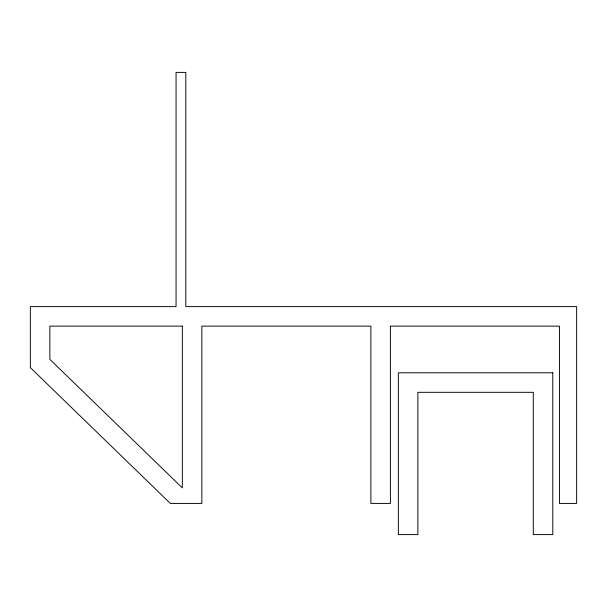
<?xml version="1.0" encoding="UTF-8"?>
<svg xmlns="http://www.w3.org/2000/svg" width="607" height="607" viewBox="0 0 607 607"><rect width="100%" height="100%" fill="white"/><g stroke="black" fill="none" stroke-linecap="round" stroke-linejoin="round"><path stroke-width="0.91" d="M185.803 72.4L176.053 72.4L176.053 306.611L30.35 306.611L30.35 367.607L170.309 503.415L201.858 503.415L201.858 326.118L370.892 326.118L370.892 503.415L390.4 503.415L390.4 326.118L559.434 326.118L559.434 503.415L576.65 503.415L576.65 306.611L185.803 306.611L185.803 72.4M182.35 326.118L49.857 326.118L49.857 359.352L182.35 487.907L182.35 326.118M552.787 372.804L398.359 372.804L398.359 534.6L417.866 534.6L417.866 392.319L533.28 392.319L533.28 534.6L552.787 534.6L552.787 372.804"/></g></svg>
